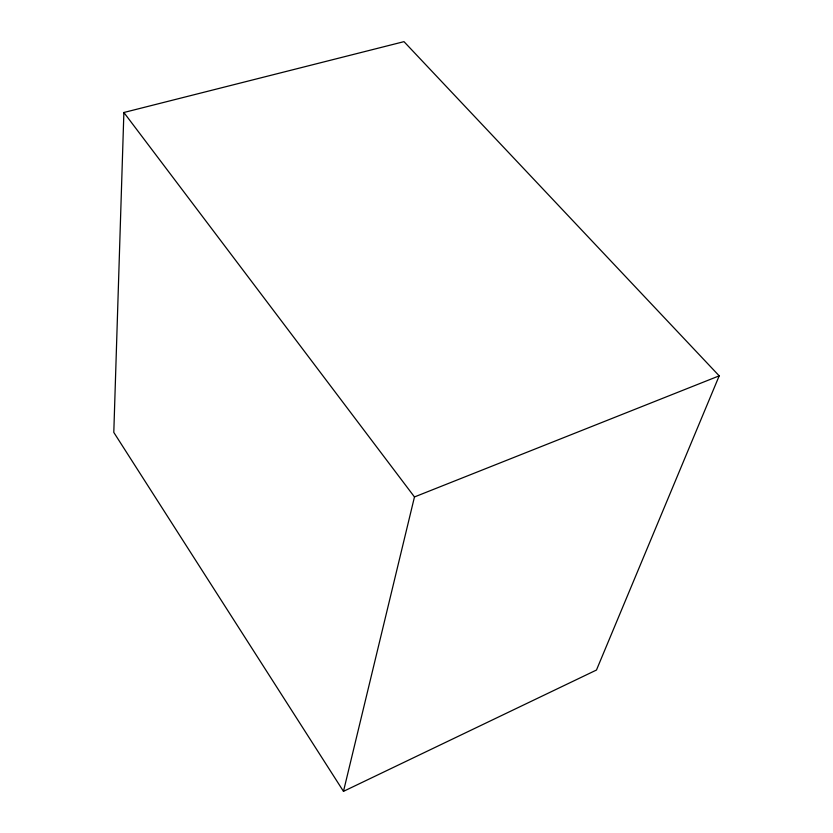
<?xml version="1.0" encoding="UTF-8"?>
<svg xmlns="http://www.w3.org/2000/svg" width="833" height="833" viewBox="0 0 833 833"><rect width="100%" height="100%" fill="white"/><g stroke="black" fill="none" stroke-linecap="round" stroke-linejoin="round"><path stroke-width="1.25" d="M123.878 112.497L113.798 432.41L343.477 791.35L596.47 670.034L719.202 375.85L403.995 41.65L123.878 112.497L414.47 496.947L343.477 791.35M414.47 496.947L719.202 375.85"/></g></svg>
